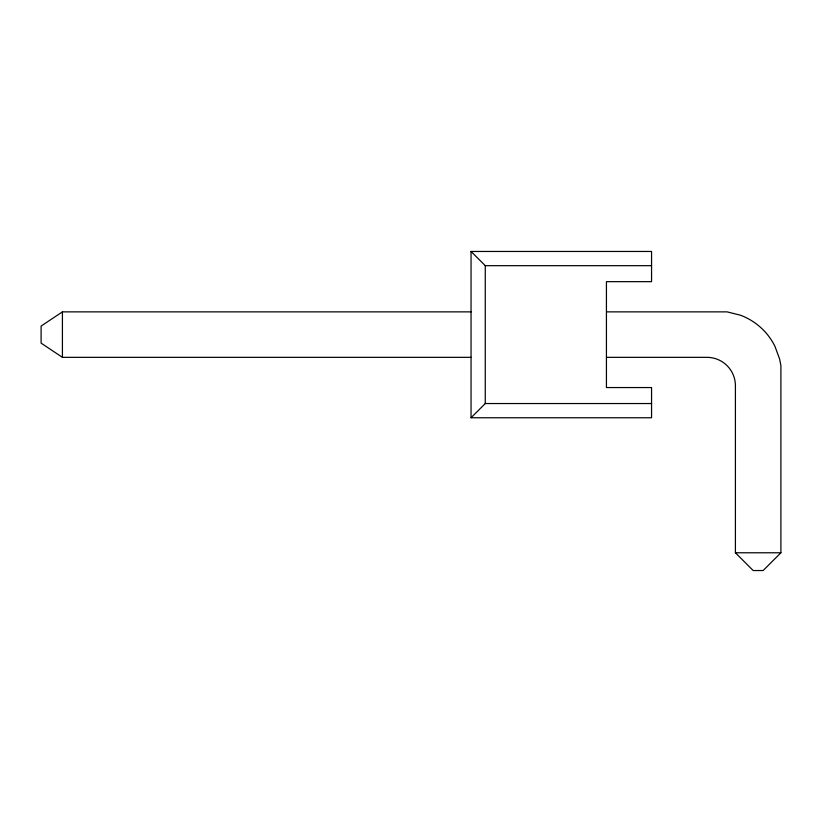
<?xml version="1.0" encoding="UTF-8"?>
<svg xmlns="http://www.w3.org/2000/svg" width="822" height="822" viewBox="0 0 822 822"><rect width="100%" height="100%" fill="white"/><g stroke="black" fill="none" stroke-linecap="round" stroke-linejoin="round"><path stroke-width="1.23" d="M471.047 417.751L651.558 417.751L651.558 387.552L606.431 387.552L606.431 281.658L651.558 281.658L651.558 251.46L471.047 251.46L471.047 417.751L485.268 403.54L651.558 403.54M606.862 311.867L727.09 311.867L740.273 315.155A62.986 62.986 0 0 1 774.91 346.237L779.605 358.988L780.9 365.667L780.9 552.774L763.135 570.54L753.188 570.54L735.413 552.774L735.413 385.775A28.431 28.431 0 0 0 706.992 357.344L606.862 357.344M471.047 311.867L62.421 311.867L41.1 326.077L41.1 343.134L62.421 357.344L471.047 357.344M471.047 251.46L485.268 265.67L651.558 265.67M735.413 552.774L780.9 552.774M485.268 265.67L485.268 403.54M62.421 311.867L62.421 357.344"/></g></svg>
